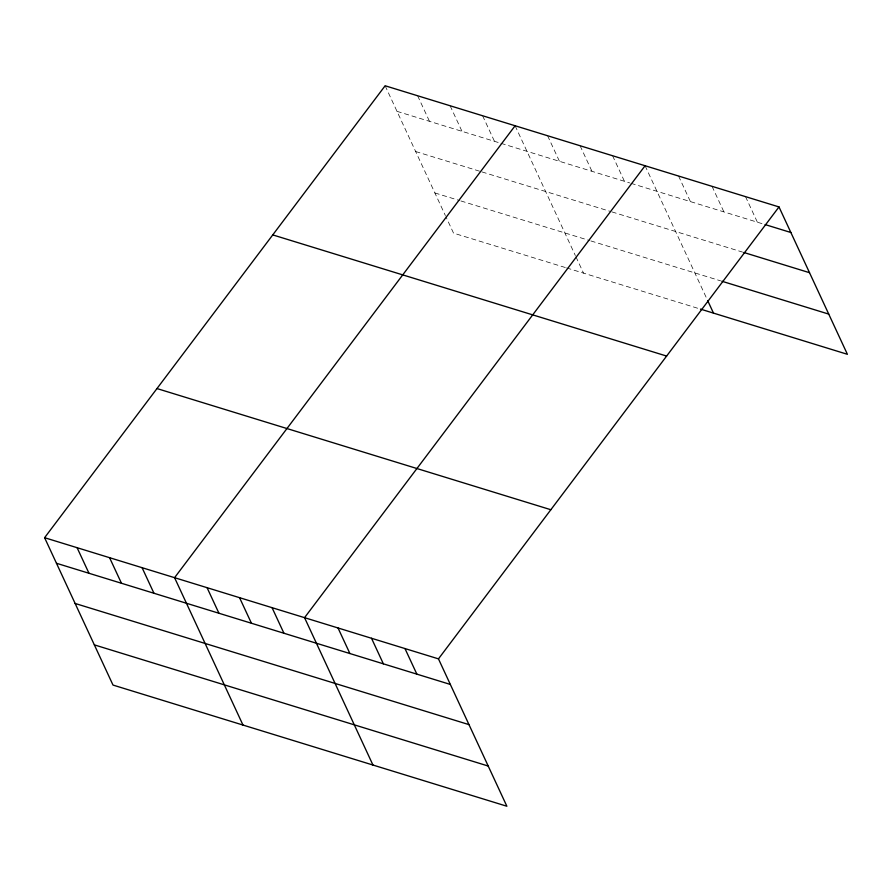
<?xml version="1.0" encoding="UTF-8"?>
<svg xmlns="http://www.w3.org/2000/svg" width="892" height="892" viewBox="0 0 892 892"><rect width="100%" height="100%" fill="white"/><g stroke="black" fill="none" stroke-linecap="round" stroke-linejoin="round"><path stroke-width="0.67" stroke-dasharray="4.46 3.34" d="M396.996 111.333L499.676 142.921M500.981 143.322L629.652 182.905M630.956 183.306L763.82 224.182M415.661 151.529L480.643 171.52M481.948 171.922L610.619 211.504M611.912 211.906L742.557 252.101M434.883 192.94L459.57 200.544M460.874 200.945L589.545 240.528M590.85 240.929L720.58 280.835M565.316 267.522L453.537 233.135L445.955 216.812M566.621 267.923L699.194 308.71M745.511 196.63L757.386 222.197M712.039 186.339L723.903 211.906M678.556 176.036L690.419 201.603M645.083 165.734L707.077 299.288M612.581 155.743L624.456 181.31M580.09 145.742L591.953 171.309M547.599 135.751L559.462 161.318M515.108 125.75L575.351 255.536M575.931 256.796L583.513 273.119M482.605 115.759L494.48 141.326M450.114 105.758L461.989 131.325M417.623 95.767L429.487 121.323M385.132 85.766L445.376 215.552"/><path stroke-width="1.34" d="M44.6 537.698L438.463 658.865L506.868 806.234L113.005 685.067L44.6 537.698L385.132 85.766L778.995 206.933L847.4 354.302L700.488 309.111M515.108 125.75L174.576 577.682L242.981 725.051M645.083 165.734L304.551 617.665L372.956 765.035M438.463 658.865L778.995 206.933M765.102 224.572L790.858 232.5M743.85 252.492L809.512 272.696M721.873 281.236L828.746 314.107M272.751 234.897L666.614 356.064M156.97 388.555L550.832 509.722M56.464 563.265L450.326 684.432M75.129 603.46L468.991 724.627M94.351 644.871L488.214 766.038M707.657 300.548L713.488 313.114M404.979 648.562L416.854 674.129M371.507 638.259L383.37 663.826M338.023 627.968L349.898 653.524M272.06 607.664L283.924 633.231M239.558 597.673L251.433 623.24M207.067 587.672L218.93 613.239M142.084 567.68L153.948 593.247M109.582 557.69L121.457 583.257M77.091 547.688L88.966 573.255"/></g></svg>
